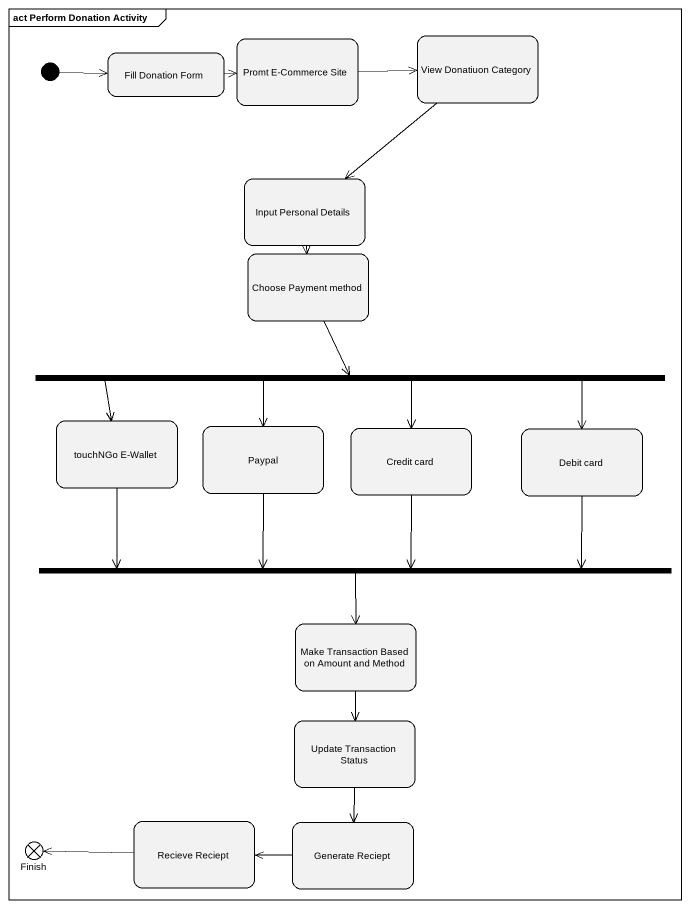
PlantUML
@startuml
mainframe act Perform Donation Activity
hide empty description
state "Fill Donation Form" as Fill_Donation_Form
state "Promt E-Commerce Site" as Promt_E_Commerce_Site
state "View Donatiuon Category" as View_Donatiuon_Category
state "Input Personal Details" as Input_Personal_Details
state "Choose Payment method" as Choose_Payment_method
state fork1 <<fork>>
state "touchNGo E-Wallet" as touchNGo_E_Wallet
state Paypal
state "Credit card" as Credit_card
state "Debit card" as Debit_card
state fork2 <<join>>
state "Make Transaction Based on Amount and Method" as Make_Transaction_Based_on
state "Update Transaction Status" as Update_Transaction_Status
state "Recieve Reciept" as Recieve_Reciept
state "Generate Reciept" as Generate_Reciept
state Finish <<end>>
[*] -right-> Fill_Donation_Form
Fill_Donation_Form -right-> Promt_E_Commerce_Site
Promt_E_Commerce_Site -right-> View_Donatiuon_Category
View_Donatiuon_Category --> Input_Personal_Details
Input_Personal_Details --> Choose_Payment_method
Choose_Payment_method --> fork1
fork1 -left-> touchNGo_E_Wallet
fork1 --> Paypal
fork1 --> Credit_card
fork1 -right-> Debit_card
touchNGo_E_Wallet -right-> fork2
Paypal --> fork2
Credit_card --> fork2
Debit_card -left-> fork2
fork2 --> Make_Transaction_Based_on
Make_Transaction_Based_on --> Update_Transaction_Status
Update_Transaction_Status --> Generate_Reciept
Recieve_Reciept -left-> Finish
Generate_Reciept -left-> Recieve_Reciept
@enduml
